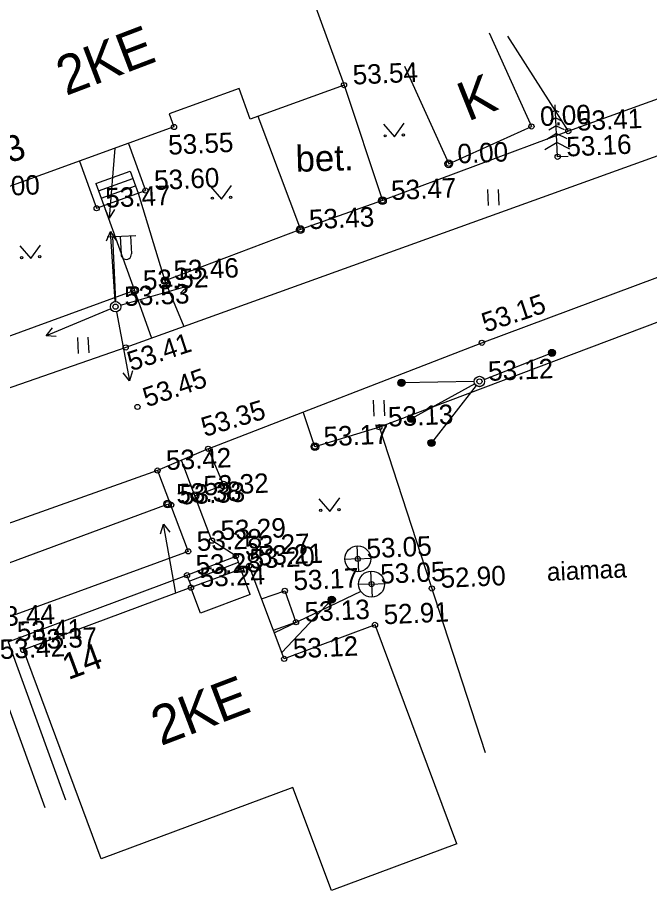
# Model space of a CAD drawing. Extents: x 641368 to 642075, y 6454981 to 6455876.
# Drawn here: x 641601.29 to 641625.62, y 6455110.64 to 6455144.26 of the extents above; entities that cross this region are included whole.
import ezdxf

# ---------------------------------------------------------------- set-up
doc = ezdxf.new("R2010")
doc.units = 0
for name, color, linetype in [('KIHT_1', 7, 'Continuous'), ('KIHT_10', 7, 'Continuous'), ('KIHT_12', 7, 'Continuous'), ('KIHT_13', 7, 'Continuous'), ('KIHT_14', 7, 'Continuous'), ('KIHT_2', 7, 'Continuous'), ('KIHT_28', 7, 'Continuous'), ('KIHT_3', 7, 'Continuous'), ('KIHT_30', 7, 'Continuous'), ('KIHT_31', 7, 'Continuous'), ('KIHT_33', 7, 'Continuous'), ('KIHT_4', 7, 'Continuous'), ('KIHT_41', 7, 'Continuous'), ('KIHT_54', 7, 'Continuous'), ('KIHT_57', 7, 'Continuous'), ('KIHT_59', 7, 'Continuous')]:
    doc.layers.add(name, color=color, linetype=linetype)

# ---------------------------------------------------------------- blocks, each defined once
blk = doc.blocks.new('PUNKT')
at = {"layer": 'KIHT_54'}
blk.add_circle((0, 0), 0.1, dxfattribs=at)
blk = doc.blocks.new('VKANKA')
at = {"layer": 'KIHT_4'}
for q in [(0, 0.5), (-0.5, 0), (0.5, 0), (0, -0.5)]:
    blk.add_line((0, 0), q, dxfattribs=at)
blk.add_circle((0, 0), 0.5, dxfattribs=at)
blk = doc.blocks.new('VSITUG')
at = {"layer": 'KIHT_13'}
blk.add_circle((0, 0), 0.199, dxfattribs=at)
blk = doc.blocks.new('VKUUSK')
at = {"layer": 'KIHT_10'}
for p, q in [((0, 1.8), (-0.126, 1.73)), ((0, 0), (0, 2)), ((0, 1.8), (0.126, 1.73)), ((0, 1.5), (-0.212, 1.382)), ((0, 1.5), (0.212, 1.382)), ((0, 1.2), (-0.298, 1.034)), ((0, 1.2), (0.298, 1.034)), ((0, 0.9), (-0.384, 0.687)), ((0, 0.9), (0.384, 0.687)), ((0, 0.55), (-0.475, 0.286)), ((0, 0.55), (0.475, 0.286)), ((0.4, 0), (0, 0))]:
    blk.add_line(p, q, dxfattribs=at)
blk = doc.blocks.new('V_AIPN')
at = {"layer": 'KIHT_28'}
blk.add_circle((0, 0), 0.148, dxfattribs=at)
blk = doc.blocks.new('VAPOST')
at = {"layer": 'KIHT_12'}
for p, q in [((-0.2, 2.7), (0.9, 2.7)), ((0, 2.7), (0, 0.2)), ((0.3, 2.7), (0.3, 2)), ((0.7, 2.7), (0.7, 2))]:
    blk.add_line(p, q, dxfattribs=at)
blk.add_circle((0, 0), 0.2, dxfattribs=at)
blk.add_arc((0.5, 2), 0.2, 179.9393, 0.0607, dxfattribs=at)
blk = doc.blocks.new('WSNOLO')
at = {"layer": 'KIHT_13'}
blk.add_line((0.2, 0), (3, 0), dxfattribs=at)
for centre, radius in [((0, 0), 0.2), ((3, 0), 0.136), ((3, 0), 0.121), ((3, 0), 0.104), ((3, 0), 0.0901), ((3, 0), 0.0749), ((3, 0), 0.0613), ((3, 0), 0.0497), ((3, 0), 0.0348), ((3, 0), 0.0235), ((3, 0), 0.0132), ((3, 0), 0.00782)]:
    blk.add_circle(centre, radius, dxfattribs=at)
blk = doc.blocks.new('WSNOOL')
at = {"layer": 'KIHT_13'}
blk.add_line((0.2, 0), (3, 0), dxfattribs=at)
for radius in [0.136, 0.121, 0.104, 0.0901, 0.0749, 0.0613, 0.0497, 0.0348, 0.0235, 0.0132, 0.00782]:
    blk.add_circle((3, 0), radius, dxfattribs=at)
blk = doc.blocks.new('KMNOOL')
at = {"layer": 'KIHT_12'}
for p, q in [((0.2, 0), (2.9, 0)), ((2.554, 0.176), (2.9, 0)), ((2.9, 0), (2.554, -0.187))]:
    blk.add_line(p, q, dxfattribs=at)
blk = doc.blocks.new('VHEIN_')
at = {"layer": 'KIHT_41'}
for p, q in [((0, 0.62), (0, 0)), ((0.406, 0.609), (0.406, 0))]:
    blk.add_line(p, q, dxfattribs=at)
blk = doc.blocks.new('KMURU_')
at = {"layer": 'KIHT_41'}
for p, q in [((-0.403, 0.505), (0, 0)), ((0, 0), (0.397, 0.505))]:
    blk.add_line(p, q, dxfattribs=at)
for centre, radius in [((-0.353, 0.055), 0.0428), ((0.347, 0.055), 0.0452)]:
    blk.add_circle(centre, radius, dxfattribs=at)
blk = doc.blocks.new('K_AIPN')
at = {"layer": 'KIHT_28'}
blk.add_circle((0, 0), 0.148, dxfattribs=at)
blk = doc.blocks.new('KHEIN_')
at = {"layer": 'KIHT_41'}
for p, q in [((0, 0.62), (0, 0)), ((0.406, 0.609), (0.406, 0))]:
    blk.add_line(p, q, dxfattribs=at)
blk = doc.blocks.new('VMURU_')
at = {"layer": 'KIHT_41'}
for p, q in [((-0.403, 0.505), (0, 0)), ((0, 0), (0.397, 0.505))]:
    blk.add_line(p, q, dxfattribs=at)
for centre, radius in [((-0.353, 0.055), 0.0428), ((0.347, 0.055), 0.0452)]:
    blk.add_circle(centre, radius, dxfattribs=at)

msp = doc.modelspace()

# ---------------------------------------------------------------- linework, layer by layer
at = {"layer": 'KIHT_1'}
for p, q in [((641611.467, 6455148.272), (641613.861, 6455141.65)), ((641609.819, 6455141.517), (641607.133, 6455140.546)), ((641610.243, 6455140.343), (641609.819, 6455141.517)), ((641613.861, 6455141.65), (641610.243, 6455140.343)), ((641613.861, 6455141.65), (641613.861, 6455141.65)), ((641607.133, 6455140.546), (641607.316, 6455140.039)), ((641607.316, 6455140.039), (641599.866, 6455137.346)), ((641607.316, 6455140.039), (641607.316, 6455140.039)), ((641609.887, 6455123.019), (641609.887, 6455123.019)), ((641610.211, 6455123.138), (641610.211, 6455123.138)), ((641607.971, 6455122.305), (641601.523, 6455119.904)), ((641607.971, 6455122.305), (641607.971, 6455122.305)), ((641615.053, 6455120.87), (641615.053, 6455120.87)), ((641618.202, 6455112.44), (641615.053, 6455120.87)), ((641601.523, 6455119.904), (641601.523, 6455119.904)), ((641604.518, 6455111.863), (641601.523, 6455119.904)), ((641611.558, 6455119.564), (641611.558, 6455119.564)), ((641611.895, 6455114.611), (641604.518, 6455111.863)), ((641613.374, 6455110.641), (641611.895, 6455114.611)), ((641618.202, 6455112.44), (641613.374, 6455110.641))]:
    msp.add_line(p, q, dxfattribs=at)
msp.add_lwpolyline([(641615.053, 6455120.87), (641611.558, 6455119.564), (641610.211, 6455123.138), (641609.887, 6455123.019), (641607.971, 6455122.305)], dxfattribs=at)
at = {"layer": 'KIHT_10'}
msp.add_line((641622.083, 6455138.889), (641622.083, 6455138.889), dxfattribs=at)
at = {"layer": 'KIHT_12'}
msp.add_line((641605.07, 6455133.125), (641605.07, 6455133.125), dxfattribs=at)
at = {"layer": 'KIHT_13'}
msp.add_line((641619.07, 6455130.244), (641619.07, 6455130.244), dxfattribs=at)
at = {"layer": 'KIHT_14'}
msp.add_line((641614.512, 6455122.151), (641611.18, 6455120.566), dxfattribs=at)
at = {"layer": 'KIHT_2'}
for p, q in [((641605.57, 6455139.408), (641606.222, 6455137.59)), ((641603.685, 6455138.727), (641604.336, 6455136.913)), ((641604.314, 6455137.861), (641605.636, 6455138.336)), ((641605.636, 6455138.336), (641605.94, 6455137.489)), ((641604.416, 6455137.579), (641605.737, 6455138.053)), ((641604.314, 6455137.861), (641604.618, 6455137.014)), ((641604.517, 6455137.297), (641605.839, 6455137.771)), ((641604.336, 6455136.913), (641606.222, 6455137.59)), ((641606.222, 6455137.59), (641606.222, 6455137.59)), ((641604.336, 6455136.913), (641604.336, 6455136.913)), ((641607.817, 6455122.78), (641609.704, 6455123.515)), ((641607.907, 6455122.549), (641609.794, 6455123.284)), ((641609.704, 6455123.515), (641609.704, 6455123.515)), ((641609.896, 6455123.022), (641609.704, 6455123.515)), ((641610.249, 6455122.036), (641609.887, 6455123.019)), ((641607.817, 6455122.78), (641607.817, 6455122.78)), ((641607.998, 6455122.316), (641607.817, 6455122.78)), ((641608.337, 6455121.323), (641607.971, 6455122.305)), ((641610.689, 6455121.869), (641611.585, 6455122.183)), ((641611.585, 6455122.183), (641611.585, 6455122.183)), ((641611.585, 6455122.183), (641612.01, 6455120.97)), ((641610.249, 6455122.036), (641608.337, 6455121.323)), ((641611.143, 6455120.665), (641612.01, 6455120.97)), ((641612.01, 6455120.97), (641612.01, 6455120.97))]:
    msp.add_line(p, q, dxfattribs=at)
at = {"layer": 'KIHT_28'}
for p, q in [((641622.492, 6455139.879), (641620.161, 6455143.539)), ((641622.492, 6455139.879), (641615.344, 6455137.204)), ((641622.492, 6455139.879), (641622.492, 6455139.879)), ((641615.344, 6455137.204), (641615.344, 6455137.204)), ((641612.181, 6455136.086), (641606.966, 6455134.12)), ((641612.181, 6455136.086), (641612.181, 6455136.086)), ((641606.966, 6455134.12), (641606.966, 6455134.12)), ((641605.795, 6455133.749), (641605.795, 6455133.749)), ((641615.22, 6455128.485), (641615.22, 6455128.485)), ((641619.3, 6455115.938), (641615.22, 6455128.485)), ((641612.741, 6455127.73), (641612.741, 6455127.73)), ((641608.123, 6455125.835), (641609.219, 6455126.247)), ((641591.796, 6455119.841), (641607.068, 6455125.522)), ((641607.068, 6455125.522), (641607.068, 6455125.522)), ((641617.241, 6455122.271), (641617.241, 6455122.271))]:
    msp.add_line(p, q, dxfattribs=at)
for points in [[(641642.808, 6455153.787), (641646.11, 6455148.411), (641622.492, 6455139.879)], [(641632.796, 6455135.118), (641615.22, 6455128.485), (641612.741, 6455127.73)], [(641605.795, 6455133.749), (641592.484, 6455128.874), (641588.07, 6455127.222)]]:
    msp.add_lwpolyline(points, dxfattribs=at)
at = {"layer": 'KIHT_3'}
for p, q in [((641610.547, 6455140.453), (641612.181, 6455136.086)), ((641612.741, 6455127.73), (641612.289, 6455129.066)), ((641608.627, 6455127.647), (641609.219, 6455126.247)), ((641600.943, 6455120.221), (641607.817, 6455122.78)), ((641600.943, 6455120.221), (641603.142, 6455114.133)), ((641600.276, 6455119.533), (641602.354, 6455113.844))]:
    msp.add_line(p, q, dxfattribs=at)
for points in [[(641613.861, 6455141.65), (641615.344, 6455137.204), (641612.181, 6455136.086)], [(641605.94, 6455137.489), (641606.966, 6455134.12), (641607.693, 6455132.353)], [(641604.618, 6455137.014), (641605.795, 6455133.749), (641606.449, 6455131.904)], [(641609.704, 6455123.515), (641608.78, 6455124.113), (641608.123, 6455125.835), (641607.606, 6455127.21)], [(641606.677, 6455126.813), (641607.861, 6455123.697), (641599.89, 6455120.781), (641600.276, 6455119.533)]]:
    msp.add_lwpolyline(points, dxfattribs=at)
at = {"layer": 'KIHT_30'}
for p, q in [((641635.239, 6455142.282), (641605.465, 6455131.55)), ((641608.627, 6455127.647), (641619.157, 6455131.727)), ((641619.157, 6455131.727), (641619.157, 6455131.727)), ((641605.465, 6455131.55), (641578.907, 6455122.296)), ((641605.465, 6455131.55), (641605.465, 6455131.55)), ((641608.627, 6455127.647), (641606.677, 6455126.813)), ((641608.627, 6455127.647), (641608.627, 6455127.647)), ((641606.677, 6455126.813), (641580.802, 6455117.563)), ((641606.677, 6455126.813), (641606.677, 6455126.813)), ((641608.123, 6455125.835), (641608.123, 6455125.835)), ((641607.213, 6455125.489), (641607.213, 6455125.489)), ((641608.78, 6455124.113), (641608.78, 6455124.113)), ((641607.861, 6455123.697), (641607.861, 6455123.697)), ((641609.704, 6455123.515), (641609.704, 6455123.515))]:
    msp.add_line(p, q, dxfattribs=at)
msp.add_lwpolyline([(641619.157, 6455131.727), (641649.787, 6455143.164), (641651.277, 6455143.368)], dxfattribs=at)
at = {"layer": 'KIHT_31'}
msp.add_line((641605.911, 6455129.264), (641605.911, 6455129.264), dxfattribs=at)
at = {"layer": 'KIHT_33'}
for p, q in [((641619.443, 6455143.661), (641621.074, 6455140.058)), ((641616.191, 6455142.374), (641617.892, 6455138.617)), ((641617.892, 6455138.617), (641621.074, 6455140.058)), ((641621.074, 6455140.058), (641621.074, 6455140.058)), ((641617.892, 6455138.617), (641617.892, 6455138.617))]:
    msp.add_line(p, q, dxfattribs=at)
at = {"layer": 'KIHT_4'}
for p, q in [((641614.39, 6455123.411), (641614.39, 6455123.411)), ((641614.921, 6455122.438), (641614.921, 6455122.438))]:
    msp.add_line(p, q, dxfattribs=at)

# ---------------------------------------------------------------- block references
at = {"layer": 'KIHT_10', "rotation": 2.56399}
msp.add_blockref('VKUUSK', (641622.08, 6455138.89), dxfattribs=at)
at = {"layer": 'KIHT_12'}
for p, xscale, yscale, rotation in [((641605.06, 6455139.42), 0.9999987771234671, 0.9999987771234671, -94.60911061840459), ((641605.07, 6455133.12), 0.9999994748213873, 0.9999994748213874, 93.87118039725044), ((641605.07, 6455133.12), 1.0000011484443934, 1.0000011484443934, 16.07853766844688), ((641605.07, 6455133.12), 1.0000008749212168, 1.000000874921217, -157.18686621542562), ((641605.07, 6455133.12), 1.000000133888572, 1.000000133888572, -79.24444240157793), ((641607.43, 6455121.89), 1.0000021249761675, 1.0000021249761673, 100.23428764490147)]:
    msp.add_blockref('KMNOOL', p, dxfattribs=dict(at, xscale=xscale, yscale=yscale, rotation=rotation))
at = {"layer": 'KIHT_12', "rotation": 2.56399}
msp.add_blockref('VAPOST', (641605.07, 6455133.12), dxfattribs=at)
at = {"layer": 'KIHT_13'}
for name, p, xscale, yscale, rotation in [('WSNOLO', (641619.07, 6455130.24), 1.0000010731572224, 1.0000010731572224, 21.524155462350464), ('WSNOLO', (641619.07, 6455130.24), 1.0000021950048725, 1.0000021950048723, -179.0239646728349), ('WSNOLO', (641619.07, 6455130.24), 0.9999998046369277, 0.9999998046369275, -151.25934423217473), ('WSNOLO', (641619.07, 6455130.24), 1.000000750313539, 1.0000007503135393, -127.95152937824217), ('WSNOOL', (641611.33, 6455119.66), 0.9999998609831152, 0.9999998609831154, 46.61687642179459)]:
    msp.add_blockref(name, p, dxfattribs=dict(at, xscale=xscale, yscale=yscale, rotation=rotation))
at = {"layer": 'KIHT_13', "rotation": 2.56399}
msp.add_blockref('VSITUG', (641619.07, 6455130.24), dxfattribs=at)
at = {"layer": 'KIHT_28'}
for name, p, rotation in [('V_AIPN', (641617.89, 6455138.62), 2.56399), ('V_AIPN', (641615.34, 6455137.2), 2.56399), ('V_AIPN', (641612.18, 6455136.09), 2.56399), ('V_AIPN', (641606.97, 6455134.12), 2.56399), ('V_AIPN', (641605.8, 6455133.75), 2.56399), ('V_AIPN', (641612.74, 6455127.73), 92.56399), ('K_AIPN', (641609.22, 6455126.25), 2.56399), ('K_AIPN', (641608.12, 6455125.84), 2.56399), ('V_AIPN', (641607.07, 6455125.52), 92.56399)]:
    msp.add_blockref(name, p, dxfattribs=dict(at, rotation=rotation))
at = {"layer": 'KIHT_31', "rotation": 2.56399}
msp.add_blockref('PUNKT', (641605.91, 6455129.26), dxfattribs=at)
at = {"layer": 'KIHT_4', "rotation": 2.56399}
for p in [(641614.39, 6455123.41), (641614.92, 6455122.44)]:
    msp.add_blockref('VKANKA', p, dxfattribs=at)
at = {"layer": 'KIHT_41', "rotation": 2.56399}
for name, p in [('KMURU_', (641615.8, 6455139.66)), ('KMURU_', (641609.15, 6455137.26)), ('VHEIN_', (641619.41, 6455137.01)), ('KMURU_', (641601.81, 6455134.97)), ('VHEIN_', (641603.63, 6455131.32)), ('KHEIN_', (641615.01, 6455128.9)), ('VMURU_', (641613.32, 6455125.24))]:
    msp.add_blockref(name, p, dxfattribs=at)
at = {"layer": 'KIHT_54', "rotation": 2.56399}
for p in [(641613.86, 6455141.65), (641607.32, 6455140.04), (641621.07, 6455140.06), (641622.49, 6455139.88), (641622.08, 6455138.89), (641617.89, 6455138.62), (641606.22, 6455137.59), (641604.34, 6455136.91), (641615.34, 6455137.2), (641612.18, 6455136.09), (641606.97, 6455134.12), (641605.8, 6455133.75), (641605.07, 6455133.12), (641605.46, 6455131.55), (641619.16, 6455131.73), (641619.07, 6455130.24), (641605.91, 6455129.26), (641615.22, 6455128.48), (641608.63, 6455127.65), (641612.74, 6455127.73), (641606.68, 6455126.81), (641608.12, 6455125.84), (641607.07, 6455125.52), (641607.21, 6455125.49), (641608.78, 6455124.11), (641607.86, 6455123.7), (641609.7, 6455123.52), (641609.7, 6455123.52), (641610.21, 6455123.14), (641614.39, 6455123.41), (641607.82, 6455122.78), (641609.89, 6455123.02), (641614.92, 6455122.44), (641607.97, 6455122.3), (641611.58, 6455122.18), (641617.24, 6455122.27), (641612.01, 6455120.97), (641615.05, 6455120.87), (641601.52, 6455119.9), (641611.56, 6455119.56)]:
    msp.add_blockref('PUNKT', p, dxfattribs=at)

# ---------------------------------------------------------------- texts
for s, p in [('0.00', (641621.42, 6455140.07)), ('0.00', (641621.42, 6455140.07)), ('53.41', (641622.84, 6455139.89)), ('53.41', (641622.84, 6455139.89)), ('53.16', (641622.43, 6455138.9)), ('53.16', (641622.43, 6455138.9)), ('0.00', (641618.24, 6455138.63)), ('0.00', (641618.24, 6455138.63)), ('53.60', (641606.57, 6455137.61)), ('53.60', (641606.57, 6455137.61)), ('0.00', (641600.22, 6455137.36)), ('0.00', (641600.22, 6455137.36)), ('53.47', (641615.69, 6455137.22)), ('53.47', (641615.69, 6455137.22)), ('53.47', (641604.69, 6455136.93)), ('53.47', (641604.69, 6455136.93)), ('53.43', (641612.53, 6455136.1)), ('53.43', (641612.53, 6455136.1)), ('53.46', (641607.32, 6455134.14)), ('53.46', (641607.32, 6455134.14)), ('53.52', (641606.14, 6455133.76)), ('53.52', (641606.14, 6455133.76)), ('53.53', (641605.42, 6455133.14)), ('53.53', (641605.42, 6455133.14)), ('53.12', (641619.42, 6455130.26)), ('53.12', (641619.42, 6455130.26)), ('53.13', (641615.57, 6455128.5)), ('53.13', (641615.57, 6455128.5)), ('53.17', (641613.09, 6455127.74)), ('53.17', (641613.09, 6455127.74)), ('53.42', (641607.03, 6455126.83)), ('53.42', (641607.03, 6455126.83)), ('53.32', (641608.47, 6455125.85)), ('53.32', (641608.47, 6455125.85)), ('53.38', (641607.42, 6455125.54)), ('53.38', (641607.42, 6455125.54)), ('53.33', (641607.56, 6455125.5)), ('53.33', (641607.56, 6455125.5)), ('53.29', (641609.13, 6455124.13)), ('53.29', (641609.13, 6455124.13)), ('53.28', (641608.21, 6455123.71)), ('53.28', (641608.21, 6455123.71)), ('53.27', (641610.05, 6455123.53)), ('53.27', (641610.05, 6455123.53)), ('53.27', (641610.05, 6455123.53)), ('53.27', (641610.05, 6455123.53)), ('53.05', (641614.74, 6455123.43)), ('53.05', (641614.74, 6455123.43)), ('53.20', (641610.24, 6455123.03)), ('53.20', (641610.24, 6455123.03)), ('53.21', (641610.56, 6455123.15)), ('53.21', (641610.56, 6455123.15)), ('53.28', (641608.17, 6455122.8)), ('53.28', (641608.17, 6455122.8)), ('53.05', (641615.27, 6455122.45)), ('53.05', (641615.27, 6455122.45)), ('53.24', (641608.32, 6455122.32)), ('53.24', (641608.32, 6455122.32)), ('53.17', (641611.93, 6455122.2)), ('53.17', (641611.93, 6455122.2)), ('52.90', (641617.59, 6455122.29)), ('52.90', (641617.59, 6455122.29)), ('53.13', (641612.36, 6455120.99)), ('53.13', (641612.36, 6455120.99)), ('53.44', (641600.24, 6455120.8)), ('53.44', (641600.24, 6455120.8)), ('53.41', (641601.29, 6455120.24)), ('53.41', (641601.29, 6455120.24)), ('53.37', (641601.87, 6455119.92)), ('53.37', (641601.87, 6455119.92)), ('53.42', (641600.63, 6455119.55)), ('53.42', (641600.63, 6455119.55)), ('53.12', (641611.91, 6455119.58)), ('53.12', (641611.91, 6455119.58))]:
    msp.add_text(s, height=0.75, rotation=2.564).set_placement(p)
at = {"layer": 'KIHT_1'}
for s, height, rotation, p in [('2KE', 1.5, 20.872, (641603.16, 6455141.23)), ('13', 1, 19.8714, (641600.29, 6455138.38)), ('14', 1, 20.4302, (641603.25, 6455118.74)), ('2KE', 1.5, 20.872, (641606.81, 6455116.2))]:
    msp.add_text(s, height=height, rotation=rotation, dxfattribs=at).set_placement(p)
at = {"layer": 'KIHT_2'}
msp.add_text('bet.', height=1, rotation=1.7048, dxfattribs=at).set_placement((641612.01, 6455138.31))
at = {"layer": 'KIHT_31'}
msp.add_text('53.45', height=0.75, rotation=19.2315, dxfattribs=at).set_placement((641606.28, 6455129.24))
at = {"layer": 'KIHT_33'}
msp.add_text('K', height=1.5, rotation=21.6877, dxfattribs=at).set_placement((641618.62, 6455140.24))
at = {"layer": 'KIHT_57'}
msp.add_text('aiamaa', height=0.7, rotation=2.564, dxfattribs=at).set_placement((641621.68, 6455122.56))
at = {"layer": 'KIHT_59'}
for s, rotation, p in [('53.54', 2.564, (641614.21, 6455141.67)), ('53.55', 2.564, (641607.11, 6455138.97)), ('53.15', 18.5546, (641619.31, 6455132.12)), ('53.41', 18.3171, (641605.67, 6455130.63)), ('53.35', 16.9405, (641608.5, 6455128.1)), ('52.91', 2.564, (641615.4, 6455120.89))]:
    msp.add_text(s, height=0.75, rotation=rotation, dxfattribs=at).set_placement(p)

doc.saveas('drawing.dxf')
